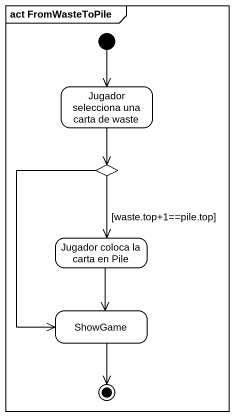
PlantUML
@startuml
mainframe act FromWasteToPile
hide empty description
state "Jugador selecciona una carta de waste" as Jugador_selecciona_una
state choice1 <<choice>>
state "Jugador coloca la carta en Pile" as Jugador_coloca_la_carta_en
state ShowGame
[*] --> Jugador_selecciona_una
Jugador_selecciona_una --> choice1
choice1 --> Jugador_coloca_la_carta_en : [waste.top+1==pile.top]
choice1 --> ShowGame
Jugador_coloca_la_carta_en --> ShowGame
ShowGame --> [*]
@enduml
